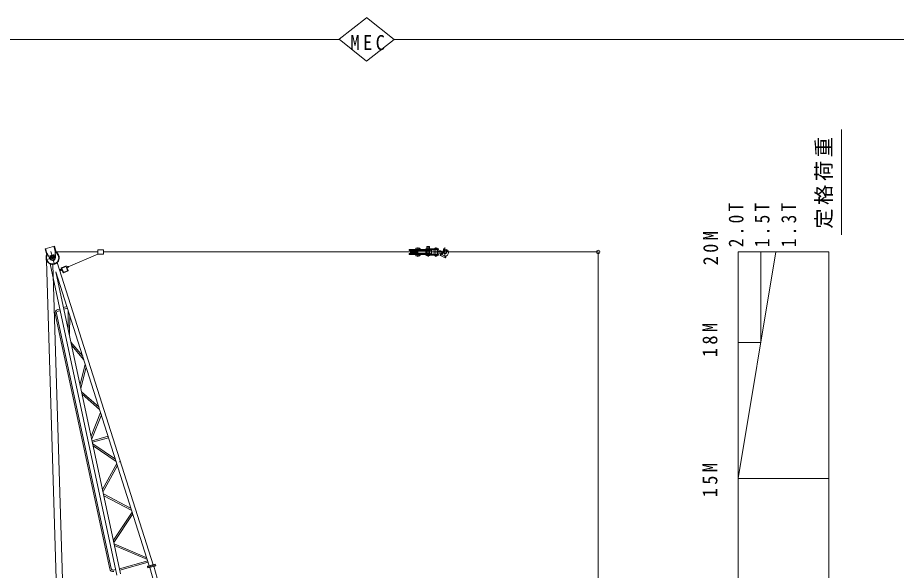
# Model space of a CAD drawing. Units: millimetres, scale not verified. Extents: x -30700 to 29919, y -306531 to 293469.
# Drawn here: x -8909 to 10505, y 8577 to 20776 of the extents above; entities that cross this region are included whole.
import ezdxf

# ---------------------------------------------------------------- set-up
doc = ezdxf.new("R2010")
doc.units = ezdxf.units.MM
doc.header["$LTSCALE"] = 150
doc.header["$PDMODE"] = 32
doc.header["$PDSIZE"] = 75
doc.linetypes.add('CHAIN2', pattern=[12, 9, -1, 1, -1])
for name, color, linetype, lineweight in [('0-0', 7, 'Continuous', 18), ('1-1', 7, 'Continuous', 18), ('1-2', 7, 'Continuous', 18)]:
    doc.layers.add(name, color=color, linetype=linetype, lineweight=lineweight)
doc.styles.add('ＭＳ ゴシック', font='')
doc.styles.get('ＭＳ ゴシック').set_extended_font_data('MS Gothic')

msp = doc.modelspace()

# ---------------------------------------------------------------- linework, layer by layer
at = {"layer": '0-0'}
for p, q in [((-1198.2, 20776.2), (-590.8, 20292.8)), ((-1801, 20297.4), (-1198.2, 20769.6)), ((-30700.2, 20292.6), (-1800.5, 20292.6))]:
    msp.add_line(p, q, dxfattribs=at)
for points in [[(-1801, 20297.4), (-1197.7, 19817.3), (-590.8, 20292.8)], [(-591.6, 20292.6), (29918.9, 20292.6), (29918.9, -21666.9)]]:
    msp.add_lwpolyline(points, dxfattribs=at)
at = {"layer": '1-1'}
for p, q in [((-8302.4, 15676.7), (-8096.5, 15735)), ((-8108, 15731.7), (-8068.8, 15593.1)), ((-8096.5, 15735), (-8058.6, 15601)), ((132.2, 15718.3), (139.2, 15725.4)), ((185.1, 15725.4), (139.2, 15725.4)), ((185.1, 15725.4), (192.2, 15718.3)), ((-8302.4, 15676.7), (-8264.5, 15542.8)), ((-8290.9, 15680), (-8251.6, 15541.3)), ((-8263.6, 15583.7), (-8186.5, 15445.6)), ((-8118.4, 15536.5), (-8179.8, 15519.1)), ((-8118.4, 15536.5), (-8105.3, 15529.2)), ((-8086, 15488.5), (-8102.3, 15546.3)), ((-8080.8, 15635.5), (-8074.2, 15477.4)), ((-8059.3, 15603.4), (-7134.1, 15603.4)), ((-7791.8, 15276.7), (-7134.1, 15553.4)), ((-7134.1, 15653.4), (-7014.1, 15653.4)), ((-7134.1, 15553.4), (-7134.1, 15653.4)), ((-7134.1, 15553.4), (-7014.1, 15553.4)), ((-7014.1, 15553.4), (-7014.1, 15653.4)), ((-7014.1, 15603.4), (-67.8, 15603.4)), ((-257.8, 15658.4), (-257.8, 15633.4)), ((-257.8, 15658.4), (392.2, 15658.4)), ((-257.8, 15633.4), (212.2, 15633.4)), ((-257.8, 15573.4), (212.2, 15573.4)), ((-257.8, 15548.4), (-257.8, 15573.4)), ((-257.8, 15548.4), (392.2, 15548.4)), ((-227.8, 15613.4), (-227.8, 15623.4)), ((-227.8, 15623.4), (-67.8, 15623.4)), ((-227.8, 15613.4), (-202.9, 15609.3)), ((-227.8, 15613.4), (-67.8, 15613.4)), ((-227.8, 15593.4), (-202.9, 15597.4)), ((-227.8, 15583.4), (-227.8, 15593.4)), ((-227.8, 15593.4), (-67.8, 15593.4)), ((-227.8, 15583.4), (-67.8, 15583.4)), ((-127.8, 15633.4), (-127.8, 15623.4)), ((-127.8, 15583.4), (-127.8, 15573.4)), ((-22.8, 15690.4), (-112.8, 15690.4)), ((-112.8, 15690.4), (-112.8, 15658.4)), ((-112.8, 15516.4), (-112.8, 15548.4)), ((-67.8, 15573.4), (-67.8, 15633.4)), ((-42.8, 15664.4), (2.2, 15664.4)), ((-42.8, 15658.4), (-42.8, 15664.4)), ((-42.8, 15548.4), (-42.8, 15542.4)), ((-42.8, 15542.4), (2.2, 15542.4)), ((-22.8, 15690.4), (-22.8, 15664.4)), ((-22.8, 15516.4), (-22.8, 15542.4)), ((2.2, 15658.4), (2.2, 15664.4)), ((2.2, 15548.4), (2.2, 15542.4)), ((107.2, 15548.4), (107.2, 15536.4)), ((107.2, 15536.4), (392.2, 15536.4)), ((112.2, 15633.4), (112.2, 15573.4)), ((127.2, 15536.4), (127.2, 15526.4)), ((132.2, 15718.3), (192.2, 15718.3)), ((132.2, 15718.3), (132.2, 15670.4)), ((132.2, 15633.4), (132.2, 15573.4)), ((192.2, 15718.3), (192.2, 15670.4)), ((192.2, 15633.4), (192.2, 15573.4)), ((197.2, 15536.4), (197.2, 15526.4)), ((212.2, 15658.4), (212.2, 15633.4)), ((212.2, 15548.4), (212.2, 15573.4)), ((237.2, 15558.4), (297.2, 15558.4)), ((282.2, 15676.4), (312.2, 15676.4)), ((282.2, 15670.4), (282.2, 15676.4)), ((282.2, 15536.4), (282.2, 15530.4)), ((297.2, 15548.4), (297.2, 15658.4)), ((307.2, 15690.4), (307.2, 15676.4)), ((312.2, 15670.4), (312.2, 15676.4)), ((312.2, 15536.4), (312.2, 15530.4)), ((366.5, 15628.4), (425.4, 15628.4)), ((366.5, 15578.4), (412.3, 15578.4)), ((367.2, 15548.4), (367.2, 15658.4)), ((392.2, 15658.4), (392.2, 15670.4)), ((392.2, 15548.4), (392.2, 15536.4)), ((509.1, 15644.3), (430.5, 15547.8)), ((464.1, 15545), (521.3, 15635.6)), ((464.1, 15545), (538.9, 15511.4)), ((-7590.1, -6917.3), (-8267.3, 15412.7)), ((-8190, 15339), (-6718, 8475)), ((-8187.1, 15506), (-8179.8, 15519.1)), ((-8187.1, 15506), (-8179.1, 15477.8)), ((-8179.1, 15477.8), (-8157.4, 15483.9)), ((-8118.9, 15494.8), (-8097.3, 15500.9)), ((-8105.3, 15529.2), (-8097.3, 15500.9)), ((-5912.4, 8703), (-8033.1, 15368.1)), ((-22.8, 15516.4), (-112.8, 15516.4)), ((127.2, 15526.4), (197.2, 15526.4)), ((282.2, 15530.4), (312.2, 15530.4)), ((307.2, 15516.4), (307.2, 15530.4)), ((435.3, 15525), (523.8, 15479.9)), ((-7735.5, 2455.7), (-8129.6, 15328)), ((-8061.3, 15163.3), (-6632.2, 8499.3)), ((-5998.1, 8678.7), (-8061.3, 15163.3)), ((-7984.8, 15216.3), (-7955.1, 15219.2)), ((-7972.4, 15178.8), (-7947.1, 15200.1)), ((-7932.5, 15223), (-7946, 15217.3)), ((-7900, 15146), (-7942.7, 15247.4)), ((-7928.6, 15213.8), (-7942.1, 15208.1)), ((-7838.7, 15296.6), (-7940, 15253.9)), ((-7929.6, 15242), (-7894.7, 15159.1)), ((-7926.9, 15248.6), (-7844, 15283.5)), ((-7893.5, 15143.3), (-7792.1, 15186)), ((-7888.2, 15156.4), (-7805.2, 15191.3)), ((-7837.4, 15280.8), (-7802.5, 15197.9)), ((-7789.4, 15192.5), (-7832.1, 15293.9)), ((-7821.8, 15269.5), (-7808.3, 15275.2)), ((-7818, 15260.3), (-7804.4, 15266)), ((-7892.5, 14376.2), (-7817.6, 14397.4)), ((-6871.8, 8608.1), (-8080, 14241.8)), ((-6838.6, 8615.2), (-8046.8, 14248.9)), ((-8022.4, 14330.9), (-7976, 14340.8)), ((-8015.3, 14297.6), (-7968.8, 14307.6)), ((-7885.4, 14342.9), (-7807.3, 14364.9)), ((-7794.7, 13920.1), (-7788.1, 14304.7)), ((-7763, 13784.7), (-7755.9, 14203.3)), ((-7470.6, 13306.9), (-7728.9, 13613.1)), ((-7443.7, 13222.2), (-7713.7, 13542.4)), ((-7527.9, 12675.7), (-7412.7, 13124.8)), ((-7511.9, 12601.2), (-7393.3, 13063.7)), ((-7113.9, 12185.5), (-7494.5, 12520.3)), ((-7098.4, 12126.6), (-7482.6, 12464.5)), ((-7283.6, 11536.7), (-7073.2, 12057.8)), ((-7270.9, 11477.4), (-7057, 12007)), ((-7262.2, 11436.7), (-6907.5, 11537.1)), ((-7255, 11403.4), (-6897.2, 11504.7)), ((-6747.7, 11034.9), (-7248, 11370.7)), ((-6731.2, 10982.8), (-7237.7, 11322.9)), ((-7031.2, 10359.6), (-6716.7, 10937.3)), ((-7014.9, 10318.3), (-6702.4, 10892.4)), ((-6663.8, 10963.4), (-6656.7, 10976.4)), ((-6400.5, 9943.5), (-7011.6, 10268.5)), ((-6385.8, 9897.2), (-7002.3, 10225.1)), ((-6791.2, 9240.5), (-6375.1, 9863.8)), ((-6781.2, 9194.2), (-6361.9, 9822.3)), ((-6354.9, 9894.2), (-6356.2, 9892.1)), ((-6326.6, 9875.3), (-6328, 9873.2)), ((-6054.6, 8856.5), (-6771.5, 9163.2)), ((-6041, 8813.7), (-6766.2, 9124)), ((-6657, 8614.9), (-6033.9, 8791.2)), ((-6649.9, 8581.6), (-6023.6, 8758.8)), ((-6743.5, 8593.6), (-6789.9, 8583.7)), ((-6041.2, 8666.5), (-6036.1, 8648.2)), ((-6036.1, 8648.2), (-5862.9, 8697.2)), ((-6036.1, 8648.2), (-5862.9, 8697.2)), ((-6036.1, 8648.2), (-5862.9, 8697.2)), ((-6036.1, 8648.2), (-5862.9, 8697.2)), ((-6030.9, 8630), (-6036.1, 8648.2)), ((-5987.2, 8642.3), (-4355.7, 2876.7)), ((-5901.4, 8666.6), (-4269.9, 2901))]:
    msp.add_line(p, q, dxfattribs=at)
at = {"layer": '1-1', "color": 2, "linetype": 'CHAIN2'}
for p, q in [((-8173.7, 15614.8), (-8092.3, 15327.3)), ((-67.8, 15705.3), (-67.8, 15498.1)), ((162.2, 15705.3), (162.2, 15498.1)), ((332.2, 15705.3), (332.2, 15498.1)), ((532.2, 15705.3), (532.2, 15498.1)), ((-8239.5, 15445.1), (-8081.2, 15489.9)), ((-8170.7, 15500.9), (-8158.5, 15504.4)), ((-8166.1, 15496), (-8169.1, 15506.8)), ((-8117.9, 15509.6), (-8121, 15520.4)), ((-8119.9, 15515.3), (-8109.2, 15518.3))]:
    msp.add_line(p, q, dxfattribs=at)
at = {"layer": '1-1'}
for points in [[(-8182.2, 15461.3), (-8198.6, 15519), (-8102.3, 15546.3)], [(107.2, 15658.4), (107.2, 15670.4), (392.2, 15670.4)], [(237.2, 15558.4), (237.2, 15648.4), (297.2, 15648.4)], [(307.2, 15690.4), (357.2, 15690.4), (357.2, 15670.4)], [(307.2, 15516.4), (357.2, 15516.4), (357.2, 15536.4)], [(447.9, 15569.7), (447, 15570.4), (442.7, 15572.5), (438.2, 15574.3), (429.9, 15576.4), (421.2, 15577.6), (412.3, 15578.2), (407, 15578.5)], [(475.2, 15602.7), (473.8, 15603.9), (471.1, 15606.3), (466.3, 15610.4), (461.3, 15614.2), (456.1, 15617.6), (452.9, 15619.4), (449.4, 15621.1), (443.1, 15623.5), (436.6, 15625.5), (429.9, 15627.2), (426, 15628.1)], [(504.1, 15574.9), (500, 15579), (492.8, 15586.1), (491.1, 15587.7)], [(521, 15667.9), (518.9, 15669.3), (515.3, 15671.6), (511.5, 15673.4), (507.4, 15674.5), (504.8, 15674.6), (503.8, 15674.6), (502.1, 15674.3), (500.6, 15673.9), (499.3, 15673.2), (498.7, 15672.6), (498.2, 15671.7), (497.9, 15669.7), (498.2, 15667.5), (498.9, 15665.2), (499.4, 15663.8), (500.2, 15662.3), (501.5, 15659.8), (503, 15657.6), (504.6, 15655.6), (505.5, 15654.4)], [(-6041.2, 8666.5), (-5868, 8715.5), (-5862.9, 8697.2)], [(-6030.9, 8630), (-5857.7, 8679), (-5862.9, 8697.2)]]:
    msp.add_lwpolyline(points, dxfattribs=at)
for centre, radius in [((442.2, 15538.4), 5), ((-8167.7, 15501.8), 6), ((-8134.1, 15474.9), 25), ((-8134.1, 15474.9), 25), ((-8119.9, 15515.3), 6), ((-7954.2, 15208.5), 11), ((-7954.2, 15208.5), 6), ((-7931.6, 15246.6), 5), ((-7892.8, 15154.5), 5), ((-7839.4, 15285.4), 5), ((-7796.3, 15274.9), 11), ((-7800.6, 15193.2), 5), ((-7796.3, 15274.9), 6)]:
    msp.add_circle(centre, radius, dxfattribs=at)
for centre, radius, start, end in [((-8134.1, 15474.9), 147, 152.50952, 59.09033), ((-8134.1, 15474.9), 135, 145.57646, 66.02339), ((-203.8, 15603.4), 6, 270, 90), ((442.2, 15538.4), 15, 140.84126, 242.96158), ((532.2, 15588.4), 75, 210.42366, 219.91811), ((532.5, 15683.4), 40, 221.14647, 268.9021), ((532.2, 15603.4), 40, 225.42436, 90), ((514.9, 15639.6), 7.5, 327.74118, 140.84425), ((532.5, 15683.4), 20, 226.06375, 268.61186), ((532.2, 15588.4), 75, 271.77621, 90), ((-8134.1, 15474.9), 60, 209.18887, 2.41098), ((-8134.1, 15474.9), 50, 195.79993, 15.79993), ((531.8, 15495.5), 17.5, 242.96391, 88.67542), ((-7938.1, 15249.3), 5, 112.83263, 202.83572), ((-7895.4, 15147.9), 5, 202.80476, 292.83572), ((-7836.7, 15292), 5, 22.80476, 112.83572), ((-7794.1, 15190.6), 5, 292.83263, 22.83572), ((-8006.7, 14257.5), 75, 102.10461, 192.10373), ((-8006.7, 14257.5), 41, 102.10431, 192.10442), ((-6798.5, 8623.8), 75, 192.10373, 282.10373), ((-6798.5, 8623.8), 41, 192.10442, 282.10442)]:
    msp.add_arc(centre, radius, start, end, dxfattribs=at)
at = {"layer": '1-2'}
for p, q in [((9289.9, 15981.6), (9289.9, 18309.3)), ((7011.5, -3405.6), (7011.5, 15603.4)), ((7011.5, 15603.4), (9011.5, 15603.4)), ((7011.5, 10603.4), (7844.9, 15603.4)), ((9011.5, -3405.6), (9011.5, 15603.4)), ((7011.5, 10603.4), (9011.5, 10603.4))]:
    msp.add_line(p, q, dxfattribs=at)
at = {"layer": '1-2', "color": 4, "lineweight": 9}
for p in [(-546.5, 15603.4), (3916.3, -4396.6)]:
    msp.add_line(p, (3916.3, 15603.4), dxfattribs=at)
at = {"layer": '1-2'}
msp.add_lwpolyline([(7011.5, 13603.4), (7511.5, 13603.4), (7511.5, 15603.4)], dxfattribs=at)
at = {"layer": '1-2', "color": 4}
msp.add_point((3916.3, 15603.4), dxfattribs=at)

# ---------------------------------------------------------------- texts
at = {"layer": '0-0', "insert": (-1555.5, 20055.3), "char_height": 329.9, "attachment_point": 7, "style": 'ＭＳ ゴシック'}
msp.add_mtext('\\T1.38;\\W0.9;MEC', dxfattribs=at)
at = {"layer": '1-2', "char_height": 329.9, "attachment_point": 7, "rotation": 90, "style": 'ＭＳ ゴシック'}
for s, insert in [('\\T1.17;定格荷重', (9103.7, 16114.7)), ('\\T1.38;\\W0.85;2.0T', (7131.6, 15708.4)), ('\\T1.38;\\W0.85;1.5T', (7706.6, 15708.4)), ('\\T1.38;\\W0.85;1.3T', (8295.1, 15708.4)), ('\\T1.37;\\W0.9;20M', (6569.6, 15308.4)), ('\\T1.37;\\W0.9;18M', (6554.6, 13282.4)), ('\\T1.37;\\W0.9;15M', (6554.6, 10190.8))]:
    msp.add_mtext(s, dxfattribs=dict(at, insert=insert))

doc.saveas('drawing.dxf')
